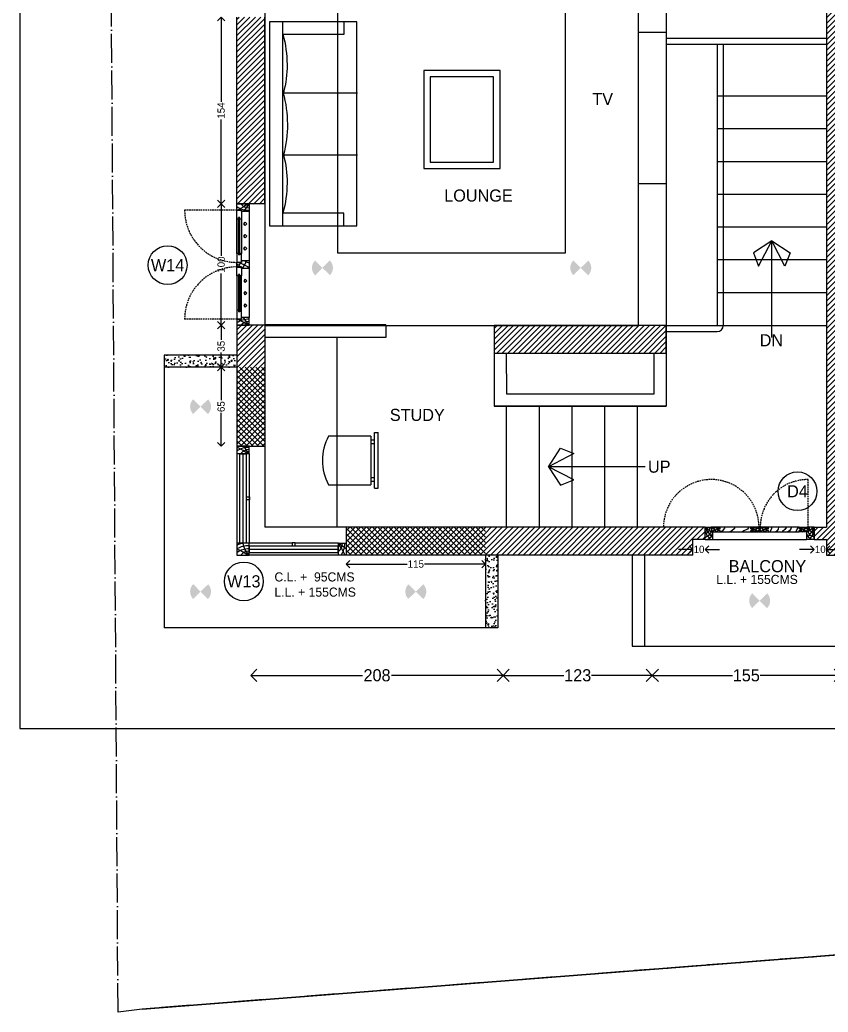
# Model space of a CAD drawing. Header units: metres. Extents: x -16 to 65907, y -5261 to 15511.
# Drawn here: x 17660 to 18327, y 6114 to 6932 of the extents above; entities that cross this region are included whole.
import ezdxf

# ---------------------------------------------------------------- set-up
doc = ezdxf.new("R2010")
doc.units = ezdxf.units.M
doc.header["$PDMODE"] = 67
doc.header["$PDSIZE"] = -5
doc.linetypes.add('ACAD_ISO04W100', pattern=[30, 24, -3, 0, -3])
doc.linetypes.add('DASHED', pattern=[19.05, 12.7, -6.35])
doc.layers.get('0').update_dxf_attribs({"color": 6})
for name, color, linetype in [('BC-BOUNDARY', 3, 'ACAD_ISO04W100'), ('BC-CILL', 23, 'Continuous'), ('BC-DIMENSION', 8, 'Continuous'), ('BC-ELEC_FIT', 10, 'Continuous'), ('BC-FURNITURE', 5, 'Continuous'), ('BC-GREYCOLOR', 8, 'Continuous'), ('BC-HATCH', 8, 'Continuous'), ('BC-JOINERY', 93, 'Continuous'), ('BC-TEXT', 7, 'Continuous'), ('BC-WALLS', 1, 'Continuous'), ('BC-WHITECOLOR', 7, 'Continuous')]:
    doc.layers.add(name, color=color, linetype=linetype)
doc.layers.get('BC-ELEC_FIT').off()
doc.styles.add('BC-1IN10-3', font='FreeSans.ttf', dxfattribs={"height": 6})
doc.styles.add('BC-1IN50-1', font='FreeSans.ttf', dxfattribs={"height": 10})
doc.dimstyles.new('BC-1IN10-3', dxfattribs={"dimtxt": 6, "dimasz": 6, "dimexe": 0.18, "dimexo": 0.0625, "dimgap": 1, "dimtad": 0, "dimtoh": 1, "dimzin": 12, "dimdsep": 46, "dimtxsty": 'BC-1IN10-3', "dimblk": 'OPEN90', "dimcen": 0.09, "dimse1": 1, "dimse2": 1, "dimclrd": 256, "dimclre": 256, "dimclrt": 7, "dimadec": 0, "dimazin": 0, "dimtfac": 1, "dimtdec": 1, "dimtofl": 0, "dimtmove": 1, "dimatfit": 3, "dimldrblk": 'OPEN90', "dimfxl": 1, "dimtolj": 1, "dimtzin": 0, "dimlwd": -3, "dimarcsym": 0})
doc.dimstyles.new('BC-1IN50-1', dxfattribs={"dimtxt": 10, "dimasz": 10, "dimexe": 0.18, "dimexo": 0.0625, "dimgap": 1, "dimtad": 0, "dimdec": 1, "dimzin": 12, "dimdsep": 46, "dimtxsty": 'BC-1IN50-1', "dimblk": 'OPEN90', "dimcen": 0.09, "dimse1": 1, "dimse2": 1, "dimclrd": 8, "dimclre": 256, "dimclrt": 7, "dimadec": 0, "dimazin": 0, "dimtfac": 1, "dimtdec": 0, "dimtofl": 0, "dimtmove": 1, "dimatfit": 3, "dimfxl": 1, "dimtolj": 1, "dimtzin": 0, "dimlwd": -3, "dimarcsym": 0})
pattern_1 = [(50, (-1743.164, 9158.644), (9.1092334, -0.7969543), [0.9525, -10.4775]), (355, (-1743.164, 9158.644), (-1.7621413, 9.552832), [0.762, -8.382]), (100.451, (-1742.405, 9158.578), (7.347125, 8.7558344), [0.8095, -8.9045]), (46.1842, (-1743.164, 9161.184), (13.553952, -2.1021164), [1.42875, -15.71625]), (96.6356, (-1742.035, 9161.009), (11.870212, 12.371278), [1.21425, -13.35675]), (351.184, (-1743.164, 9161.184), (11.87023, 12.371256), [1.143, -12.573]), (21, (-1741.894, 9160.549), (7.580744, -5.113276), [0.9525, -10.4775]), (326, (-1741.894, 9160.549), (3.0901014, 9.2093983), [0.762, -8.382]), (71.4514, (-1741.262, 9160.123), (10.6708245, 4.096143), [0.8095, -8.9045]), (37.5, (-1743.164, 9158.644), (0.15443016, 4.22775194), [0, -8.2804, 0, -8.509, 0, -8.41375]), (7.5, (-1743.164, 9158.644), (3.3409831, 5.0090287), [0, -4.8514, 0, -8.0899, 0, -3.20675]), (327.5, (-1745.996, 9158.644), (6.77952976, -0.2864372), [0, -3.175, 0, -9.906, 0, -13.1445]), (317.5, (-1747.266, 9158.644), (7.406459, 1.2713246), [0, -4.1275, 0, -6.5786, 0, -9.3345])]

# ---------------------------------------------------------------- blocks, each defined once
blk = doc.blocks.new('A$C3F5645BB')
at = {"layer": 'BC-FURNITURE'}
for p, q in [((0, 35), (0, 0)), ((45, 35), (0, 35)), ((42, 32), (3, 32)), ((3, 32), (3, 3)), ((42, 3), (42, 32)), ((45, 0), (45, 35)), ((0, 0), (45, 0)), ((3, 3), (42, 3))]:
    blk.add_line(p, q, dxfattribs=at)
blk = doc.blocks.new('A$C6D444076')
at = {"layer": 'BC-FURNITURE'}
for p, q in [((0.19, 0.38), (0.19, 72.43)), ((0.19, 72.43), (168.31, 72.43)), ((168.31, 72.43), (168.31, 0.38)), ((168.12, 61.38), (0, 61.38)), ((10.67, 11.17), (10.67, 61.38)), ((58.71, 61), (58.71, 0)), ((109.79, 61), (109.79, 0)), ((157.83, 11.17), (157.83, 61.38)), ((0.24, 11.17), (10.67, 11.17)), ((168.27, 11.17), (157.83, 11.17)), ((168.31, 0.38), (0.19, 0.38))]:
    blk.add_line(p, q, dxfattribs=at)
for centre, radius, start, end in [((36.19, 156.59), 98.57, 255, 269.54528), ((36.1, 145.39), 87.37, 269.54528, 285), ((85.12, 159.64), 101.9, 255, 269.75261), ((85.1, 153.17), 95.43, 269.75261, 285), ((132.41, 145.39), 87.37, 255, 270.45472), ((132.32, 156.59), 98.57, 270.45472, 285)]:
    blk.add_arc(centre, radius, start, end, dxfattribs=at)
blk = doc.blocks.new('chair- 1')
at = {"layer": 'BC-FURNITURE'}
for p, q in [((119.5, -460.5), (73.5, -460.5)), ((73.5, -463.5), (73.5, -460.5)), ((119.5, -463.5), (73.5, -463.5)), ((79.5, -466.5), (79.5, -463.5)), ((82.5, -466.5), (82.5, -463.5)), ((110.5, -466.5), (110.5, -463.5)), ((113.5, -466.5), (113.5, -463.5)), ((119.5, -463.5), (119.5, -460.5)), ((76.5, -466.5), (76.5, -501.5)), ((76.5, -466.5), (116.5, -466.5)), ((116.5, -501.5), (116.5, -466.5))]:
    blk.add_line(p, q, dxfattribs=at)
blk.add_arc((96.5, -464), 42.5, 241.92751, 298.07249, dxfattribs=at)
blk = doc.blocks.new('_OPEN90')
at = {"color": 0, "linetype": 'ByBlock'}
for p, q in [((0, 0), (-1, 0)), ((-0.5, 0.5), (0, 0)), ((0, 0), (-0.5, -0.5))]:
    blk.add_line(p, q, dxfattribs=at)
blk = doc.blocks.new('*D2206')
at = {"layer": 'BC-DIMENSION', "color": 8, "linetype": 'Continuous', "lineweight": -3}
for p, q in [((17860.71, 6391.55), (17942.8, 6391.55)), ((18048.71, 6391.55), (17966.63, 6391.55))]:
    blk.add_line(p, q, dxfattribs=at)
at = {"layer": 'Defpoints', "color": 0}
for p in [(18058.71, 6391.55), (17850.71, 6369.85), (18058.71, 6369.85)]:
    blk.add_point(p, dxfattribs=at)
at = {"layer": 'BC-DIMENSION', "color": 8, "lineweight": -3, "xscale": 10, "yscale": 10, "zscale": 10, "rotation": 180}
blk.add_blockref('_OPEN90', (17850.71, 6391.55), dxfattribs=at)
at = {"layer": 'BC-DIMENSION', "color": 8, "lineweight": -3, "xscale": 10, "yscale": 10, "zscale": 10}
blk.add_blockref('_OPEN90', (18058.71, 6391.55), dxfattribs=at)
at = {"layer": 'BC-DIMENSION', "color": 7, "insert": (17954.71, 6391.55), "char_height": 10, "attachment_point": 5, "style": 'BC-1IN50-1'}
blk.add_mtext('\\A1;208', dxfattribs=at)
blk = doc.blocks.new('*D2207')
at = {"layer": 'BC-DIMENSION', "color": 8, "linetype": 'Continuous', "lineweight": -3}
for p, q in [((18068.71, 6391.55), (18108.82, 6391.55)), ((18171.71, 6391.55), (18131.61, 6391.55))]:
    blk.add_line(p, q, dxfattribs=at)
at = {"layer": 'Defpoints', "color": 0}
for p in [(18181.71, 6391.55), (18058.71, 6369.85), (18181.71, 6369.85)]:
    blk.add_point(p, dxfattribs=at)
at = {"layer": 'BC-DIMENSION', "color": 8, "lineweight": -3, "xscale": 10, "yscale": 10, "zscale": 10, "rotation": 180}
blk.add_blockref('_OPEN90', (18058.71, 6391.55), dxfattribs=at)
at = {"layer": 'BC-DIMENSION', "color": 8, "lineweight": -3, "xscale": 10, "yscale": 10, "zscale": 10}
blk.add_blockref('_OPEN90', (18181.71, 6391.55), dxfattribs=at)
at = {"layer": 'BC-DIMENSION', "color": 7, "insert": (18120.21, 6391.55), "char_height": 10, "attachment_point": 5, "style": 'BC-1IN50-1'}
blk.add_mtext('\\A1;123', dxfattribs=at)
blk = doc.blocks.new('*D2208')
at = {"layer": 'BC-DIMENSION', "color": 8, "linetype": 'Continuous', "lineweight": -3}
for p, q in [((18191.71, 6391.55), (18247.77, 6391.55)), ((18326.71, 6391.55), (18270.66, 6391.55))]:
    blk.add_line(p, q, dxfattribs=at)
at = {"layer": 'Defpoints', "color": 0}
for p in [(18336.71, 6391.55), (18181.71, 6369.85), (18336.71, 6369.85)]:
    blk.add_point(p, dxfattribs=at)
at = {"layer": 'BC-DIMENSION', "color": 8, "lineweight": -3, "xscale": 10, "yscale": 10, "zscale": 10, "rotation": 180}
blk.add_blockref('_OPEN90', (18181.71, 6391.55), dxfattribs=at)
at = {"layer": 'BC-DIMENSION', "color": 8, "lineweight": -3, "xscale": 10, "yscale": 10, "zscale": 10}
blk.add_blockref('_OPEN90', (18336.71, 6391.55), dxfattribs=at)
at = {"layer": 'BC-DIMENSION', "color": 7, "insert": (18259.21, 6391.55), "char_height": 10, "attachment_point": 5, "style": 'BC-1IN50-1'}
blk.add_mtext('\\A1;155', dxfattribs=at)
blk = doc.blocks.new('BC-JN-FRAME-SIDE')
at = {"layer": 'BC-HATCH'}
for points in [[(0, -3.87), (-1.06, -2.29), (-2.66, -0.06), (-4.24, 2.97), (-5, 4.54)], [(-0.01, -5), (-1.62, -3.74), (-4.39, -1.84), (-5.78, -0.75), (-6.25, -0.66)]]:
    blk.add_lwpolyline(points, dxfattribs=at)
for centre, radius, start, end in [((10.75, -4.4), 15.93, 143.84471, 182.16368), ((5.98, -5.2), 9.31, 129.91119, 178.74686), ((2.65, -5.73), 4.3, 128.02701, 170.18517)]:
    blk.add_arc(centre, radius, start, end, dxfattribs=at)
at = {"layer": 'BC-JOINERY'}
for p, q in [((-6.25, -5), (-6.25, 1.25)), ((-6.25, 1.25), (-5, 1.25)), ((-5, 1.25), (-5, 5)), ((-5, 5), (0, 5)), ((0, 5), (0, -5)), ((0, -5), (-6.25, -5))]:
    blk.add_line(p, q, dxfattribs=at)
blk = doc.blocks.new('BC-JN-FRAME-CENTER')
at = {"layer": 'BC-GREYCOLOR'}
for points, knots in [([(-1.88, 8.78), (-1.38, 7.46), (-0.18, 4.45), (1.37, 1.6), (2.28, 0)], [2.093684, 2.093684, 2.093684, 2.093684, 6.327699, 11.827223, 11.827223, 11.827223, 11.827223]), ([(0.58, 10), (0.43, 9.17), (-0.01, 7.68), (-1.2, 6.81), (-1.88, 6.48)], [1.300718, 1.300718, 1.300718, 1.300718, 3.723135, 5.971251, 5.971251, 5.971251, 5.971251]), ([(-0.79, 10), (-0.2, 9.31), (0.68, 8.3), (1.59, 7.33), (1.87, 7.03)], [1.597578, 1.597578, 1.597578, 1.597578, 4.333948, 5.589722, 5.589722, 5.589722, 5.589722]), ([(2.81, 6.25), (2.57, 5.76), (1.32, 3.73), (-1.1, 2.85), (-3.13, 2.31)], [3.454414, 3.454414, 3.454414, 3.454414, 5.128883, 10.935535, 10.935535, 10.935535, 10.935535]), ([(-3.13, 3.89), (-2.83, 3.16), (-2.19, 1.87), (-1.62, 0.57), (-1.38, 0)], [6.415351, 6.415351, 6.415351, 6.415351, 8.781453, 10.647667, 10.647667, 10.647667, 10.647667])]:
    blk.add_open_spline(points, degree=3, knots=knots, dxfattribs=at)
for points in [[(-2.39, 6.25), (-2.63, 6.15), (-2.87, 6.06), (-3.13, 5.97)], [(1.93, 0), (2.37, 0.39), (2.77, 0.84), (3.12, 1.32)], [(2.63, 6.25), (2.79, 6.08), (2.96, 5.92), (3.12, 5.75)]]:
    blk.add_open_spline(points, degree=3, dxfattribs=at)
at = {"layer": 'BC-JOINERY'}
for p, q in [((-1.88, 6.25), (-1.88, 10)), ((1.87, 10), (-1.88, 10)), ((1.87, 6.25), (1.87, 10)), ((-3.13, 0), (-3.13, 6.25)), ((-3.13, 6.25), (-1.88, 6.25)), ((-3.13, 0), (3.12, 0)), ((3.12, 6.25), (1.87, 6.25)), ((3.12, 0), (3.12, 6.25)), ((3.12, 6.25), (3.12, 6.25)), ((3.12, 6.25), (3.12, 6.25))]:
    blk.add_line(p, q, dxfattribs=at)
blk = doc.blocks.new('*D2212')
at = {"layer": 'BC-DIMENSION', "linetype": 'Continuous', "lineweight": -3}
for p, q in [((17826.15, 6639.59), (17826.15, 6618.31)), ((17826.15, 6586.59), (17826.15, 6607.86))]:
    blk.add_line(p, q, dxfattribs=at)
at = {"layer": 'Defpoints', "color": 0}
for p in [(17826.15, 6645.59), (17839.21, 6645.59), (17839.21, 6580.59)]:
    blk.add_point(p, dxfattribs=at)
at = {"layer": 'BC-DIMENSION', "lineweight": -3, "xscale": 6, "yscale": 6, "zscale": 6}
for p, rotation in [((17826.15, 6645.59), 90), ((17826.15, 6580.59), 270)]:
    blk.add_blockref('_OPEN90', p, dxfattribs=dict(at, rotation=rotation))
at = {"layer": 'BC-DIMENSION', "color": 7, "insert": (17826.15, 6613.09), "char_height": 6, "attachment_point": 5, "rotation": 90, "style": 'BC-1IN10-3'}
blk.add_mtext('\\A1;65', dxfattribs=at)
blk = doc.blocks.new('*D2213')
at = {"layer": 'BC-DIMENSION', "linetype": 'Continuous', "lineweight": -3}
for p, q in [((17826.15, 6674.22), (17826.15, 6668.17)), ((17826.15, 6651.59), (17826.15, 6657.63))]:
    blk.add_line(p, q, dxfattribs=at)
at = {"layer": 'Defpoints', "color": 0}
for p in [(17826.15, 6680.22), (17839.21, 6680.22), (17839.21, 6645.59)]:
    blk.add_point(p, dxfattribs=at)
at = {"layer": 'BC-DIMENSION', "lineweight": -3, "xscale": 6, "yscale": 6, "zscale": 6}
for p, rotation in [((17826.15, 6680.22), 90), ((17826.15, 6645.59), 270)]:
    blk.add_blockref('_OPEN90', p, dxfattribs=dict(at, rotation=rotation))
at = {"layer": 'BC-DIMENSION', "color": 7, "insert": (17826.15, 6662.9), "char_height": 6, "attachment_point": 5, "rotation": 90, "style": 'BC-1IN10-3'}
blk.add_mtext('\\A1;{35}', dxfattribs=at)
blk = doc.blocks.new('*D2214')
at = {"layer": 'BC-DIMENSION', "linetype": 'Continuous', "lineweight": -3}
for p, q in [((17826.15, 6928.22), (17826.15, 6864.51)), ((17826.15, 6786.22), (17826.15, 6849.92))]:
    blk.add_line(p, q, dxfattribs=at)
at = {"layer": 'Defpoints', "color": 0}
for p in [(17826.15, 6934.22), (17839.21, 6934.22), (17839.21, 6780.22)]:
    blk.add_point(p, dxfattribs=at)
at = {"layer": 'BC-DIMENSION', "lineweight": -3, "xscale": 6, "yscale": 6, "zscale": 6}
for p, rotation in [((17826.15, 6934.22), 90), ((17826.15, 6780.22), 270)]:
    blk.add_blockref('_OPEN90', p, dxfattribs=dict(at, rotation=rotation))
at = {"layer": 'BC-DIMENSION', "color": 7, "insert": (17826.15, 6857.22), "char_height": 6, "attachment_point": 5, "rotation": 90, "style": 'BC-1IN10-3'}
blk.add_mtext('\\A1;154', dxfattribs=at)
blk = doc.blocks.new('*D2215')
at = {"layer": 'BC-DIMENSION', "linetype": 'Continuous', "lineweight": -3}
for p, q in [((17826.15, 6774.22), (17826.15, 6737.46)), ((17826.15, 6686.22), (17826.15, 6722.97))]:
    blk.add_line(p, q, dxfattribs=at)
at = {"layer": 'Defpoints', "color": 0}
for p in [(17826.15, 6780.22), (17839.21, 6780.22), (17839.21, 6680.22)]:
    blk.add_point(p, dxfattribs=at)
at = {"layer": 'BC-DIMENSION', "lineweight": -3, "xscale": 6, "yscale": 6, "zscale": 6}
for p, rotation in [((17826.15, 6780.22), 90), ((17826.15, 6680.22), 270)]:
    blk.add_blockref('_OPEN90', p, dxfattribs=dict(at, rotation=rotation))
at = {"layer": 'BC-DIMENSION', "color": 7, "insert": (17826.15, 6730.22), "char_height": 6, "attachment_point": 5, "rotation": 90, "style": 'BC-1IN10-3'}
blk.add_mtext('\\A1;100', dxfattribs=at)
blk = doc.blocks.new('*D2225')
at = {"layer": 'BC-DIMENSION', "linetype": 'Continuous', "lineweight": -3}
for p, q in [((18309.21, 6495.39), (18303.21, 6495.39)), ((18331.21, 6495.39), (18337.21, 6495.39))]:
    blk.add_line(p, q, dxfattribs=at)
at = {"layer": 'Defpoints', "color": 0}
for p in [(18315.21, 6503.59), (18325.21, 6503.59), (18315.21, 6495.39)]:
    blk.add_point(p, dxfattribs=at)
at = {"layer": 'BC-DIMENSION', "lineweight": -3, "xscale": 6, "yscale": 6, "zscale": 6}
blk.add_blockref('_OPEN90', (18315.21, 6495.39), dxfattribs=at)
at = {"layer": 'BC-DIMENSION', "lineweight": -3, "xscale": 6, "yscale": 6, "zscale": 6, "rotation": 180}
blk.add_blockref('_OPEN90', (18325.21, 6495.39), dxfattribs=at)
at = {"layer": 'BC-DIMENSION', "color": 7, "insert": (18320.21, 6495.39), "char_height": 6, "attachment_point": 5, "style": 'BC-1IN10-3'}
blk.add_mtext('\\A1;10', dxfattribs=at)
blk = doc.blocks.new('*D2226')
at = {"layer": 'BC-DIMENSION', "linetype": 'Continuous', "lineweight": -3}
for p, q in [((18209.21, 6495.39), (18203.21, 6495.39)), ((18231.21, 6495.39), (18237.21, 6495.39))]:
    blk.add_line(p, q, dxfattribs=at)
at = {"layer": 'Defpoints', "color": 0}
for p in [(18215.21, 6503.59), (18225.21, 6503.59), (18215.21, 6495.39)]:
    blk.add_point(p, dxfattribs=at)
at = {"layer": 'BC-DIMENSION', "lineweight": -3, "xscale": 6, "yscale": 6, "zscale": 6}
blk.add_blockref('_OPEN90', (18215.21, 6495.39), dxfattribs=at)
at = {"layer": 'BC-DIMENSION', "lineweight": -3, "xscale": 6, "yscale": 6, "zscale": 6, "rotation": 180}
blk.add_blockref('_OPEN90', (18225.21, 6495.39), dxfattribs=at)
at = {"layer": 'BC-DIMENSION', "color": 7, "insert": (18220.21, 6495.39), "char_height": 6, "attachment_point": 5, "style": 'BC-1IN10-3'}
blk.add_mtext('\\A1;10', dxfattribs=at)
blk = doc.blocks.new('*D2227')
at = {"layer": 'BC-DIMENSION', "linetype": 'Continuous', "lineweight": -3}
for p, q in [((17935.21, 6483.3), (17979.45, 6483.3)), ((18038.21, 6483.3), (17993.98, 6483.3))]:
    blk.add_line(p, q, dxfattribs=at)
at = {"layer": 'Defpoints', "color": 0}
for p in [(17929.21, 6502.51), (18044.21, 6502.51), (18044.21, 6483.3)]:
    blk.add_point(p, dxfattribs=at)
at = {"layer": 'BC-DIMENSION', "lineweight": -3, "xscale": 6, "yscale": 6, "zscale": 6, "rotation": 180}
blk.add_blockref('_OPEN90', (17929.21, 6483.3), dxfattribs=at)
at = {"layer": 'BC-DIMENSION', "lineweight": -3, "xscale": 6, "yscale": 6, "zscale": 6}
blk.add_blockref('_OPEN90', (18044.21, 6483.3), dxfattribs=at)
at = {"layer": 'BC-DIMENSION', "color": 7, "insert": (17986.71, 6483.3), "char_height": 6, "attachment_point": 5, "style": 'BC-1IN10-3'}
blk.add_mtext('\\A1;115', dxfattribs=at)
blk = doc.blocks.new('ele_ceiling_box')
at = {"layer": 'BC-WALLS'}
h = blk.add_hatch(color=256, dxfattribs=at)
edge = h.paths.add_edge_path()
edge.add_ellipse((0, 0), major_axis=(-6.11, 6.11), ratio=1, start_angle=179.75371, end_angle=269.22334)
edge.add_line((6.19, 6.03), (0, 0))
edge.add_line((0, 0), (6.08, -6.13))
edge = h.paths.add_edge_path()
edge.add_line((0, 0), (-6.08, 6.13))
edge.add_ellipse((0, 0), major_axis=(-6.11, 6.11), ratio=1, start_angle=359.75371, end_angle=449.22334)
edge.add_line((-6.19, -6.03), (0, 0))

msp = doc.modelspace()

# ---------------------------------------------------------------- hatches: boundary and pattern name
at = {"layer": 'BC-DIMENSION', "linetype": 'Continuous'}
h = msp.add_hatch(dxfattribs=at)
h.set_pattern_fill('ANSI31', color=256, style=0)
h.set_pattern_definition([(45, (-1743.164, 9158.644), (-2.24506403, 2.24506403), [])])
h.paths.add_polyline_path([(18701.213, 6617.597), (18701.213, 6932.716), (18688.213, 6932.716), (18685.153, 6932.716), (18680.866, 6932.716), (18679.344, 6932.716), (18678.213, 6932.716), (18678.213, 6617.597)])
h.paths.add_polyline_path([(18574.213, 6490.587), (18574.213, 6513.587), (18348.213, 6513.587), (18348.213, 6944.216), (18325.213, 6944.216), (18325.213, 6680.016), (18325.213, 6513.587), (18315.213, 6513.587), (18315.213, 6503.587), (18325.213, 6503.587), (18325.213, 6490.587)])
h.paths.add_polyline_path([(18225.213, 6503.587), (18225.213, 6513.587), (18044.213, 6513.587), (18044.213, 6490.587), (18215.213, 6490.587), (18215.213, 6503.587)])
h.paths.add_polyline_path([(18193.213, 6657.016), (18193.213, 6680.016), (18051.312, 6680.016), (18051.326, 6657.016)])
h.paths.add_polyline_path([(17862.213, 6780.016), (17862.213, 6934.216), (17849.213, 6934.216), (17846.153, 6934.216), (17841.866, 6934.216), (17840.344, 6934.216), (17839.213, 6934.216), (17839.213, 6780.016), (17842.274, 6780.016), (17846.561, 6780.016), (17848.083, 6780.016), (17849.213, 6780.016)])
h.paths.add_polyline_path([(17862.213, 6645.587), (17862.213, 6680.016), (17839.213, 6680.016), (17839.213, 6645.587)])
h = msp.add_hatch(dxfattribs=at)
h.set_pattern_fill('AR-CONC', color=256, scale=0.05, style=0)
h.set_pattern_definition(pattern_1)
h.paths.add_polyline_path([(17839.213, 6645.587), (17839.213, 6655.587), (17779.213, 6655.587), (17779.213, 6645.587)])
h = msp.add_hatch(dxfattribs=at)
h.set_pattern_fill('ANSI37', color=256, style=0)
h.set_pattern_definition([(45, (-1743.164, 9158.644), (-2.24506403, 2.24506403), []), (135, (-1743.164, 9158.644), (-2.24506403, -2.24506403), [])])
h.paths.add_polyline_path([(17839.213, 6645.587), (17839.213, 6580.587), (17862.213, 6580.587), (17862.213, 6645.587)])
h.paths.add_polyline_path([(18044.213, 6490.587), (18044.213, 6513.592), (17929.213, 6513.592), (17929.213, 6490.587)])
h = msp.add_hatch(dxfattribs=at)
h.set_pattern_fill('AR-CONC', color=256, scale=0.05, style=0)
h.set_pattern_definition(pattern_1)
h.paths.add_polyline_path([(18054.213, 6430.587), (18054.213, 6490.587), (18044.213, 6490.587), (18044.213, 6430.587)])

# ---------------------------------------------------------------- linework, layer by layer
for p, q in [((18280.213, 6749.716), (18265.061, 6739.843)), ((18269.347, 6728.773), (18280.213, 6749.716)), ((18280.213, 6669.985), (18280.213, 6749.716)), ((18280.213, 6749.716), (18295.365, 6739.843)), ((18291.08, 6728.773), (18280.213, 6749.716)), ((18265.061, 6739.843), (18269.347, 6728.773)), ((18295.365, 6739.843), (18291.08, 6728.773)), ((18096.07, 6563.587), (18105.942, 6578.739)), ((18105.942, 6578.739), (18117.013, 6574.454)), ((18117.013, 6574.454), (18096.07, 6563.587)), ((18175.8, 6563.587), (18096.07, 6563.587)), ((18096.07, 6563.587), (18105.942, 6548.435)), ((18117.013, 6552.72), (18096.07, 6563.587)), ((18105.942, 6548.435), (18117.013, 6552.72)), ((18799.854, 6197.36), (17761.024, 6116.421)), ((17761.024, 6116.421), (18799.854, 6197.36))]:
    msp.add_line(p, q)
at = {"layer": 'BC-BOUNDARY'}
for p, q in [((17741.189, 6113.857), (17733.462, 7279.347)), ((18821.255, 6199.027), (17761.024, 6116.421)), ((17761.024, 6116.421), (17741.189, 6113.857))]:
    msp.add_line(p, q, dxfattribs=at)
at = {"layer": 'BC-CILL', "linetype": 'Continuous'}
for p, q in [((17862.213, 6780.216), (17862.213, 6680.216)), ((17862.213, 6580.587), (17862.213, 6513.592)), ((17929.213, 6513.592), (17862.213, 6513.592))]:
    msp.add_line(p, q, dxfattribs=at)
at = {"layer": 'BC-FURNITURE'}
for p, q in [((17961.846, 6680.611), (17862.213, 6680.586)), ((17961.846, 6680.611), (17961.848, 6670.041)), ((17961.848, 6670.041), (17862.216, 6670.016)), ((17921.681, 6670.031), (17921.693, 6513.592))]:
    msp.add_line(p, q, dxfattribs=at)
at = {"layer": 'BC-GREYCOLOR', "linetype": 'DASHED', "ltscale": 0.1}
for p, q in [((17839.213, 6775.216), (17796.038, 6775.216)), ((17839.213, 6685.116), (17796.038, 6685.116)), ((18310.113, 6513.587), (18310.113, 6552.987))]:
    msp.add_line(p, q, dxfattribs=at)
for centre, radius, start, end in [((17839.213, 6775.216), 43.175, 180, 270), ((17839.213, 6685.116), 43.175, 90, 180), ((18230.313, 6513.587), 39.4, 0, 180), ((18310.113, 6513.587), 39.4, 90, 180)]:
    msp.add_arc(centre, radius, start, end, dxfattribs=at)
at = {"layer": 'BC-HATCH'}
msp.add_line((18231.463, 6503.587), (18308.963, 6503.587), dxfattribs=at)
for points in [[(17862.213, 7034.216), (17862.213, 6680.016), (18170.213, 6680.016), (18170.213, 7034.216)], [(17922.213, 6974.216), (17922.213, 6740.016), (18110.213, 6740.016), (18110.213, 6974.216)]]:
    msp.add_lwpolyline(points, close=True, dxfattribs=at)
for points in [[(17848.083, 6574.337), (17846.503, 6575.396), (17844.276, 6577), (17841.248, 6578.574), (17839.676, 6579.337)], [(17849.213, 6574.347), (17847.958, 6575.961), (17846.058, 6578.722), (17844.959, 6580.118), (17844.874, 6580.587)], [(18227.052, 6513.587), (18227.127, 6512.984), (18226.768, 6511.658), (18226.381, 6510.415), (18225.213, 6509.837)], [(18225.213, 6508.271), (18225.829, 6508.453), (18227.531, 6509.693), (18228.9, 6511.081), (18229.061, 6513.067), (18229.213, 6513.587)], [(18225.213, 6512.659), (18225.939, 6511.879), (18228.011, 6509.033), (18230.305, 6506.381), (18231.463, 6505.657)], [(18225.496, 6513.587), (18226.243, 6513.012), (18228.315, 6511.658), (18230.213, 6509.787), (18231.463, 6509.535)], [(18236.304, 6513.587), (18235.652, 6513.31), (18233.276, 6512.914), (18230.998, 6512.659), (18230.313, 6512.339)], [(18232.023, 6509.837), (18231.536, 6510.339), (18230.772, 6511.655), (18230.313, 6513.069)], [(18237.415, 6513.587), (18236.43, 6512.971), (18234.45, 6511.825), (18232.158, 6510.75), (18231.318, 6509.837)], [(18235.197, 6509.837), (18233.969, 6510.368), (18232.851, 6511.98), (18232.299, 6512.9), (18232.115, 6513.587)], [(18236.363, 6511.458), (18236.062, 6511.613), (18234.86, 6513.112), (18234.694, 6513.587)], [(18236.6, 6513.587), (18236.954, 6512.829), (18237.578, 6512.337)], [(18237.613, 6512.795), (18237.127, 6512.337)], [(18241.44, 6513.587), (18241.185, 6512.923), (18239.415, 6510.549), (18238.458, 6509.837)], [(18249.89, 6513.587), (18249.43, 6512.491), (18247.229, 6510.678), (18245.546, 6509.837)], [(18261.281, 6513.587), (18260.223, 6512.103), (18257.201, 6510.592), (18256.006, 6509.837)], [(18262.913, 6512.795), (18263.399, 6512.337)], [(18263.926, 6513.587), (18263.573, 6512.829), (18262.949, 6512.337)], [(18263.112, 6513.587), (18264.096, 6512.971), (18266.077, 6511.825), (18268.368, 6510.75), (18269.208, 6509.837)], [(18264.163, 6511.458), (18264.464, 6511.613), (18265.666, 6513.112), (18265.832, 6513.587)], [(18264.223, 6513.587), (18264.874, 6513.31), (18267.251, 6512.914), (18269.528, 6512.659), (18270.578, 6512.168)], [(18265.329, 6509.837), (18266.558, 6510.368), (18267.675, 6511.98), (18268.227, 6512.9), (18268.411, 6513.587)], [(18268.503, 6509.837), (18268.991, 6510.339), (18269.755, 6511.655), (18270.381, 6513.587)], [(18276.204, 6513.587), (18275.552, 6513.31), (18273.176, 6512.914), (18270.898, 6512.659), (18270.713, 6512.573)], [(18277.315, 6513.587), (18276.33, 6512.971), (18274.35, 6511.825), (18272.058, 6510.75), (18271.218, 6509.837)], [(18275.097, 6509.837), (18273.869, 6510.368), (18272.751, 6511.98), (18272.199, 6512.9), (18272.015, 6513.587)], [(18276.263, 6511.458), (18275.962, 6511.613), (18274.76, 6513.112), (18274.594, 6513.587)], [(18276.5, 6513.587), (18276.854, 6512.829), (18277.478, 6512.337)], [(18277.513, 6512.795), (18277.027, 6512.337)], [(18280.062, 6513.587), (18279.943, 6512.279), (18278.976, 6510.345), (18278.556, 6509.837)], [(18285.662, 6513.587), (18285.404, 6512.141), (18284.52, 6510.511), (18283.55, 6509.837)], [(18292.248, 6513.587), (18291.078, 6511.801), (18288.963, 6510.16), (18288.768, 6510.057)], [(18296.547, 6513.587), (18296.304, 6512.837), (18294.966, 6510.592), (18293.534, 6509.837)], [(18301.308, 6513.587), (18301.156, 6512.237), (18300.143, 6509.837)], [(18302.813, 6512.795), (18303.299, 6512.337)], [(18303.826, 6513.587), (18303.473, 6512.829), (18302.849, 6512.337)], [(18303.012, 6513.587), (18303.996, 6512.971), (18305.977, 6511.825), (18308.268, 6510.75), (18309.108, 6509.837)], [(18304.063, 6511.458), (18304.364, 6511.613), (18305.566, 6513.112), (18305.732, 6513.587)], [(18304.123, 6513.587), (18304.774, 6513.31), (18307.151, 6512.914), (18309.428, 6512.659), (18310.113, 6512.339)], [(18305.229, 6509.837), (18306.458, 6510.368), (18307.575, 6511.98), (18308.127, 6512.9), (18308.311, 6513.587)], [(18308.403, 6509.837), (18308.891, 6510.339), (18309.655, 6511.655), (18310.113, 6513.069)], [(18314.93, 6513.587), (18314.183, 6513.012), (18312.111, 6511.658), (18310.213, 6509.787), (18308.963, 6509.535)], [(18315.213, 6512.659), (18314.487, 6511.879), (18312.415, 6509.033), (18310.122, 6506.381), (18308.963, 6505.657)], [(18315.213, 6508.271), (18314.598, 6508.453), (18312.895, 6509.693), (18311.526, 6511.081), (18311.365, 6513.067), (18311.214, 6513.587)], [(18313.375, 6513.587), (18313.299, 6512.984), (18313.658, 6511.658), (18314.045, 6510.415), (18315.213, 6509.837)], [(18225.213, 6510.657), (18225.691, 6510), (18226.796, 6506.933), (18228.094, 6505.414), (18228.868, 6504.253), (18229.113, 6503.587)], [(18225.213, 6505.309), (18226.713, 6506.187), (18228.426, 6506.933), (18229.642, 6508.647), (18230.213, 6509.787)], [(18227.004, 6503.587), (18227.404, 6503.839), (18229.946, 6505.331), (18230.415, 6506.685), (18231.134, 6507.786), (18231.463, 6508.639)], [(18236.363, 6511.646), (18235.398, 6510.792), (18234.795, 6509.837)], [(18237.613, 6510.816), (18237.085, 6511.087)], [(18262.913, 6510.816), (18263.441, 6511.087)], [(18264.163, 6511.646), (18265.129, 6510.792), (18265.731, 6509.837)], [(18271.923, 6509.837), (18271.436, 6510.339), (18270.672, 6511.655), (18270.526, 6512.103)], [(18276.263, 6511.646), (18275.298, 6510.792), (18274.695, 6509.837)], [(18277.513, 6510.816), (18276.985, 6511.087)], [(18302.813, 6510.816), (18303.341, 6511.087)], [(18304.063, 6511.646), (18305.029, 6510.792), (18305.631, 6509.837)], [(18313.423, 6503.587), (18313.023, 6503.839), (18310.481, 6505.331), (18310.011, 6506.685), (18309.292, 6507.786), (18308.963, 6508.639)], [(18315.213, 6505.309), (18313.714, 6506.187), (18312.001, 6506.933), (18310.785, 6508.647), (18310.213, 6509.787)], [(18315.213, 6510.657), (18314.736, 6510), (18313.631, 6506.933), (18312.332, 6505.414), (18311.559, 6504.253), (18311.313, 6503.587)], [(17849.213, 6490.587), (17847.958, 6492.201), (17846.058, 6494.962), (17844.959, 6497.815), (17844.19, 6500.587)], [(17922.963, 6499.456), (17924.023, 6497.877), (17925.626, 6495.65), (17927.2, 6492.621), (17927.963, 6491.05)], [(17922.973, 6500.587), (17924.587, 6499.332), (17927.348, 6497.431), (17928.744, 6496.333), (17929.213, 6496.247)], [(17848.083, 6490.577), (17846.503, 6491.637), (17844.276, 6493.24), (17841.248, 6494.814), (17839.213, 6495.587)]]:
    msp.add_lwpolyline(points, dxfattribs=at)
for centre, radius, start, end in [((17848.612, 6563.588), 15.93, 87.836324, 126.155288), ((17849.417, 6568.362), 9.313, 91.253136, 140.088808), ((17849.946, 6571.69), 4.298, 99.814833, 141.97299), ((17848.612, 6479.828), 21.086, 100.107125, 116.469889), ((17848.612, 6479.828), 21.086, 100.107125, 116.469889), ((17848.612, 6479.828), 18.508, 88.137787, 120.517828), ((17916.988, 6500.791), 9.313, 309.911192, 358.746864), ((17920.316, 6501.32), 4.298, 308.02701, 350.185167), ((17912.214, 6499.986), 15.93, 323.844712, 2.163676), ((17848.612, 6479.828), 15.93, 87.836324, 126.155288), ((17849.417, 6484.602), 9.313, 91.253136, 140.088808), ((17849.946, 6487.93), 4.298, 99.814833, 141.97299), ((17849.946, 6487.93), 4.298, 99.814833, 141.97299)]:
    msp.add_arc(centre, radius, start, end, dxfattribs=at)
at = {"layer": 'BC-JOINERY'}
for p, q in [((17841.713, 6768.966), (17840.463, 6768.966)), ((17840.463, 6767.716), (17840.463, 6768.966)), ((17841.713, 6767.716), (17841.713, 6768.966)), ((17840.463, 6739.441), (17840.463, 6738.191)), ((17841.713, 6738.191), (17840.463, 6738.191)), ((17841.713, 6739.441), (17841.713, 6738.191)), ((17841.713, 6722.141), (17840.463, 6722.141)), ((17840.463, 6720.891), (17840.463, 6722.141)), ((17841.713, 6720.891), (17841.713, 6722.141)), ((17840.463, 6692.616), (17840.463, 6691.366)), ((17841.713, 6692.616), (17841.713, 6691.366)), ((17840.463, 6691.616), (17841.713, 6691.616)), ((17841.713, 6691.366), (17840.463, 6691.366)), ((17841.713, 6691.366), (17840.463, 6691.366)), ((17849.213, 6580.587), (17839.213, 6580.587)), ((17839.213, 6580.587), (17839.213, 6574.337)), ((17849.213, 6574.337), (17849.213, 6580.587)), ((17839.213, 6574.337), (17849.213, 6574.337)), ((18225.213, 6503.587), (18225.213, 6513.587)), ((18225.213, 6513.587), (18230.213, 6513.587)), ((18230.213, 6513.587), (18230.213, 6509.787)), ((18302.813, 6513.587), (18237.613, 6513.587)), ((18262.913, 6512.337), (18262.913, 6513.587)), ((18262.913, 6513.587), (18270.713, 6513.587)), ((18277.513, 6513.587), (18270.713, 6513.587)), ((18270.713, 6513.587), (18270.713, 6512.337)), ((18277.513, 6512.337), (18277.513, 6513.587)), ((18315.213, 6513.587), (18310.213, 6513.587)), ((18310.213, 6513.587), (18310.213, 6509.787)), ((18315.213, 6503.587), (18315.213, 6513.587)), ((18230.213, 6509.787), (18231.463, 6509.787)), ((18231.463, 6509.787), (18231.463, 6503.587)), ((18237.613, 6512.337), (18236.363, 6512.337)), ((18236.363, 6511.087), (18236.363, 6512.337)), ((18237.613, 6511.087), (18236.363, 6511.087)), ((18237.613, 6509.837), (18302.813, 6509.837)), ((18262.913, 6512.337), (18264.163, 6512.337)), ((18262.913, 6511.087), (18264.163, 6511.087)), ((18262.913, 6509.837), (18262.913, 6511.087)), ((18270.213, 6509.837), (18262.913, 6509.837)), ((18264.163, 6511.087), (18264.163, 6512.337)), ((18270.713, 6512.337), (18269.713, 6511.087)), ((18269.713, 6511.087), (18269.713, 6509.837)), ((18270.213, 6509.837), (18277.513, 6509.837)), ((18277.513, 6512.337), (18276.263, 6512.337)), ((18276.263, 6511.087), (18276.263, 6512.337)), ((18277.513, 6511.087), (18276.263, 6511.087)), ((18277.513, 6509.837), (18277.513, 6511.087)), ((18302.813, 6512.337), (18304.063, 6512.337)), ((18302.813, 6511.087), (18304.063, 6511.087)), ((18304.063, 6511.087), (18304.063, 6512.337)), ((18308.963, 6509.787), (18308.963, 6503.587)), ((18310.213, 6509.787), (18308.963, 6509.787)), ((17922.963, 6490.587), (17922.963, 6500.587)), ((17922.963, 6500.587), (17929.213, 6500.587)), ((17929.213, 6500.587), (17929.213, 6490.587)), ((18225.213, 6503.587), (18231.463, 6503.587)), ((18315.213, 6503.587), (18308.963, 6503.587)), ((17929.213, 6490.587), (17922.963, 6490.587))]:
    msp.add_line(p, q, dxfattribs=at)
for points in [[(17840.463, 6767.716), (17839.213, 6767.716), (17839.213, 6775.016), (17842.963, 6775.016), (17842.963, 6767.716), (17841.713, 6767.716)], [(17840.463, 6739.441), (17839.213, 6739.441), (17839.213, 6732.141), (17842.963, 6732.141), (17842.963, 6739.441), (17841.713, 6739.441)], [(17840.463, 6720.891), (17839.213, 6720.891), (17839.213, 6728.191), (17842.963, 6728.191), (17842.963, 6720.891), (17841.713, 6720.891)], [(17840.463, 6692.616), (17839.213, 6692.616), (17839.213, 6685.316), (17842.963, 6685.316), (17842.963, 6692.616), (17841.713, 6692.616)], [(17840.463, 6692.616), (17839.213, 6692.616), (17839.213, 6685.316), (17842.963, 6685.316), (17842.963, 6692.616), (17841.713, 6692.616)], [(18237.613, 6512.337), (18237.613, 6513.587), (18230.313, 6513.587), (18230.313, 6509.837), (18237.613, 6509.837), (18237.613, 6511.087)], [(18302.813, 6512.337), (18302.813, 6513.587), (18310.113, 6513.587), (18310.113, 6509.837), (18302.813, 6509.837), (18302.813, 6511.087)]]:
    msp.add_lwpolyline(points, dxfattribs=at)
msp.add_lwpolyline([(17849.213, 6500.587), (17839.213, 6500.587), (17839.213, 6490.587), (17849.213, 6490.587)], close=True, dxfattribs=at)
at = {"layer": 'BC-TEXT', "linetype": 'Continuous'}
for centre in [(17782.025, 6729.736), (18301.406, 6543.333), (17844.88, 6468.993)]:
    msp.add_circle(centre, 16, dxfattribs=at)
at = {"layer": 'BC-WALLS'}
for p, q in [((18325.213, 6944.216), (18325.213, 6680.016)), ((17839.213, 6780.216), (17839.213, 6934.216)), ((17862.213, 6780.216), (17862.213, 6934.216)), ((17862.213, 6780.216), (17839.213, 6780.216)), ((17862.213, 6680.216), (17839.213, 6680.216)), ((17839.213, 6680.216), (17839.213, 6580.587)), ((17862.213, 6680.216), (17839.213, 6680.216)), ((17862.213, 6680.216), (17862.213, 6580.587)), ((18193.213, 6680.016), (18051.312, 6680.016)), ((18193.213, 6680.016), (18051.312, 6680.016)), ((18051.312, 6680.016), (18051.326, 6657.016)), ((18193.213, 6657.016), (18193.213, 6680.016)), ((18325.213, 6680.016), (18325.213, 6513.587)), ((18193.213, 6664.316), (18193.213, 6657.016)), ((17779.213, 6655.587), (17779.213, 6645.587)), ((17839.213, 6655.587), (17779.213, 6655.587)), ((18193.213, 6657.016), (18051.326, 6657.016)), ((17839.213, 6645.587), (17779.213, 6645.587)), ((17839.213, 6580.587), (17862.213, 6580.587)), ((17929.213, 6513.592), (17929.213, 6490.587)), ((18225.213, 6513.587), (17929.213, 6513.587)), ((18315.213, 6513.587), (18315.213, 6503.587)), ((18315.213, 6513.587), (18325.213, 6513.587)), ((18225.213, 6503.587), (18215.213, 6503.587)), ((18215.213, 6490.587), (18215.213, 6503.587)), ((18315.213, 6503.587), (18325.213, 6503.587)), ((18325.213, 6503.587), (18325.213, 6490.587)), ((18215.213, 6490.587), (17929.213, 6490.587)), ((18044.213, 6490.587), (18044.213, 6430.587)), ((18054.213, 6490.587), (18054.213, 6430.587)), ((18325.213, 6490.587), (18574.213, 6490.587)), ((18054.213, 6430.587), (18044.213, 6430.587))]:
    msp.add_line(p, q, dxfattribs=at)
at = {"layer": 'BC-WHITECOLOR'}
for p, q in [((18193.213, 7034.216), (18193.213, 6664.316)), ((18325.213, 6916.716), (18193.213, 6916.716)), ((18325.213, 6911.716), (18193.213, 6911.716)), ((18235.213, 6911.716), (18235.213, 6761.016)), ((18235.213, 6911.716), (18235.213, 6761.016)), ((18240.213, 6911.716), (18240.213, 6761.016)), ((18325.213, 6869.016), (18235.213, 6869.016)), ((18325.213, 6842.016), (18235.213, 6842.016)), ((18325.213, 6815.016), (18235.213, 6815.016)), ((18325.213, 6788.016), (18235.213, 6788.016)), ((17839.213, 6739.441), (17839.213, 6767.716)), ((17840.463, 6768.716), (17841.713, 6768.716)), ((17840.463, 6739.441), (17840.463, 6767.716)), ((17841.713, 6739.441), (17841.713, 6767.716)), ((17842.963, 6767.716), (17842.963, 6739.441)), ((17849.213, 6773.866), (17849.213, 6733.291)), ((18325.213, 6761.016), (18235.213, 6761.016)), ((18235.213, 6761.016), (18235.213, 6680.016)), ((18235.213, 6761.016), (18235.213, 6680.016)), ((18240.213, 6761.016), (18240.213, 6680.016)), ((17840.463, 6738.441), (17841.713, 6738.441)), ((18325.213, 6734.016), (18235.213, 6734.016)), ((17849.213, 6727.041), (17849.213, 6686.466)), ((17839.213, 6720.891), (17839.213, 6692.616)), ((17840.463, 6721.891), (17841.713, 6721.891)), ((17840.463, 6720.891), (17840.463, 6692.616)), ((17841.713, 6720.891), (17841.713, 6692.616)), ((17842.963, 6692.616), (17842.963, 6720.891)), ((18325.213, 6707.016), (18235.213, 6707.016)), ((17840.463, 6691.616), (17841.713, 6691.616)), ((18193.213, 6680.016), (18325.213, 6680.016)), ((18193.213, 6675.016), (18235.213, 6675.016)), ((18051.312, 6657.016), (18051.353, 6613.587)), ((18061.297, 6657.016), (18061.368, 6623.587)), ((18183.228, 6623.587), (18183.213, 6657.016)), ((18193.213, 6657.016), (18193.213, 6613.587)), ((17779.213, 6645.587), (17779.213, 6430.587)), ((18061.368, 6623.587), (18183.228, 6623.587)), ((18193.213, 6613.587), (18051.353, 6613.587)), ((18051.353, 6613.587), (18193.213, 6613.587)), ((18061.312, 6613.587), (18061.312, 6513.587)), ((18088.312, 6613.587), (18088.312, 6513.587)), ((18115.312, 6613.587), (18115.312, 6513.587)), ((18142.312, 6613.587), (18142.312, 6513.587)), ((18169.312, 6613.587), (18169.312, 6513.587)), ((17839.213, 6574.337), (17839.213, 6500.587)), ((17841.463, 6500.797), (17841.463, 6574.337)), ((17841.463, 6574.137), (17846.963, 6574.137)), ((17844.213, 6500.587), (17844.213, 6574.337)), ((17846.963, 6500.797), (17846.963, 6574.337)), ((17849.213, 6574.337), (17849.213, 6500.587)), ((17841.463, 6500.797), (17846.963, 6500.797)), ((17884.843, 6500.587), (17849.213, 6500.587)), ((17849.423, 6498.337), (17922.763, 6498.337)), ((17849.423, 6492.837), (17849.423, 6498.337)), ((17922.973, 6500.587), (17887.343, 6500.587)), ((17922.763, 6492.837), (17922.763, 6498.337)), ((17849.213, 6495.587), (17922.963, 6495.587)), ((17922.963, 6490.587), (17849.213, 6490.587)), ((17849.423, 6492.837), (17922.763, 6492.837)), ((18165.213, 6490.587), (18165.213, 6415.587)), ((18175.213, 6490.587), (18175.213, 6415.587)), ((18044.213, 6430.587), (17779.213, 6430.587)), ((18165.213, 6415.587), (18375.255, 6415.587))]:
    msp.add_line(p, q, dxfattribs=at)
at = {"layer": 'BC-WHITECOLOR', "flags": 128}
msp.add_lwpolyline([(18170.213, 6796.716), (18170.213, 6921.716), (18193.213, 6921.716), (18193.213, 6796.716)], close=True, dxfattribs=at)
at = {"layer": 'BC-WHITECOLOR'}
for points in [[(17844.745, 6763.797), (17846.088, 6765.141), (17847.432, 6763.797), (17846.088, 6762.454)], [(17844.745, 6753.628), (17846.088, 6754.972), (17847.432, 6753.628), (17846.088, 6752.285)], [(17844.745, 6743.46), (17846.088, 6744.803), (17847.432, 6743.46), (17846.088, 6742.116)], [(17844.745, 6716.872), (17846.088, 6715.529), (17847.432, 6716.872), (17846.088, 6718.216)], [(17844.745, 6706.703), (17846.088, 6705.36), (17847.432, 6706.703), (17846.088, 6708.047)], [(17844.745, 6696.535), (17846.088, 6695.191), (17847.432, 6696.535), (17846.088, 6697.878)], [(17846.963, 6538.817), (17849.463, 6538.817), (17849.463, 6536.317), (17846.963, 6536.317)], [(17887.343, 6498.337), (17887.343, 6500.837), (17884.843, 6500.837), (17884.843, 6498.337)]]:
    msp.add_lwpolyline(points, close=True, dxfattribs=at)
msp.add_arc((18235.213, 6680.016), 5, 270, 0, dxfattribs=at)
at = {"layer": 'Defpoints'}
msp.add_lwpolyline([(17660.172, 7473.661), (17660.172, 6347.615), (18915.742, 6347.615), (18915.742, 7473.661)], close=True, dxfattribs=at)

# ---------------------------------------------------------------- block references
at = {"layer": 'BC-ELEC_FIT', "linetype": 'Continuous', "xscale": -1}
msp.add_blockref('ele_ceiling_box', (17909.713, 6727.516), dxfattribs=at)
at = {"layer": 'BC-ELEC_FIT', "linetype": 'Continuous'}
for p in [(18122.713, 6727.516), (17809.213, 6613.087), (17809.213, 6460.587), (17986.713, 6460.587), (18270.224, 6453.084)]:
    msp.add_blockref('ele_ceiling_box', p, dxfattribs=at)
at = {"layer": 'BC-FURNITURE', "xscale": -1, "rotation": 89.99999999999993}
msp.add_blockref('A$C6D444076', (17938.538, 6930.568), dxfattribs=at)
at = {"layer": 'BC-FURNITURE', "xscale": 1.8, "yscale": 1.8, "zscale": 1.8, "rotation": 89.99999999999999}
msp.add_blockref('A$C3F5645BB', (18056.239, 6809.305), dxfattribs=at)
at = {"layer": 'BC-FURNITURE', "rotation": 270}
msp.add_blockref('chair- 1', (18416.164, 6665.24), dxfattribs=at)
at = {"layer": 'BC-JOINERY', "rotation": 89.99999999999999}
msp.add_blockref('BC-JN-FRAME-SIDE', (17844.213, 6780.216), dxfattribs=at)
at = {"layer": 'BC-JOINERY', "xscale": -1, "rotation": 89.99999999999982}
msp.add_blockref('BC-JN-FRAME-SIDE', (17844.213, 6680.216), dxfattribs=at)
at = {"layer": 'BC-WHITECOLOR', "xscale": -1, "rotation": 89.99999999999982}
msp.add_blockref('BC-JN-FRAME-CENTER', (17849.213, 6730.166), dxfattribs=at)

# ---------------------------------------------------------------- texts
at = {"layer": 'BC-TEXT', "style": 'BC-1IN50-1'}
for s, insert, char_height, width, attachment_point in [('{\\fUbuntu|b0|i0|c0|p34;{\\C7;TV}}', (18140.791, 6866.729), 10, 156.4473, 5), ('{\\fUbuntu|b0|i0|c0|p34;{\\C7;LOUNGE}}', (18038.352, 6787.078), 10, 156.4473, 5), ('{\\pxqc;{\\C7;W14}}', (17782.025, 6729.736), 10, 33.3881, 5), ('{\\fUbuntu|b0|i0|c0|p34;{\\C7;DN}}', (18279.896, 6667.833), 10, 156.4473, 5), ('{\\fUbuntu|b0|i0|c0|p34;{\\C7;STUDY}}', (17987.922, 6606.208), 10, 156.4473, 5), ('{\\fUbuntu|b0|i0|c0|p34;{\\C7;UP}}', (18187.432, 6563.551), 10, 156.4473, 5), ('{\\pxqc;{\\C7;D4}}', (18301.406, 6543.333), 10, 33.3881, 5), ('{\\fUbuntu|b0|i0|c0|p34;{\\C7;BALCONY}}', (18276.64, 6481.497), 10, 156.4473, 5), ('{\\pxqc;{\\C7;W13}}', (17844.88, 6468.993), 10, 33.3881, 5), ('{\\pxql;\\fUbuntu|b0|i0|c0|p34;{\\C7;C.L. +  95CMS\\PL.L. + 155CMS}}', (17870.136, 6466.388), 7.5, 105.17023, 4), ('{\\pxql;\\fUbuntu|b0|i0|c0|p34;{\\C7;L.L. + 155CMS}}', (18234.498, 6470.596), 7.5, 105.17023, 4)]:
    msp.add_mtext(s, dxfattribs=dict(at, insert=insert, char_height=char_height, width=width, attachment_point=attachment_point))

# ---------------------------------------------------------------- dimensions: what is measured, and where the dimension line sits
at = {"layer": 'BC-DIMENSION', "linetype": 'Continuous'}
for base, p1, p2, picture, middle in [((17826.146, 6934.216), (17839.213, 6780.216), (17839.213, 6934.216), '*D2214', (17826.146, 6857.216)), ((17826.146, 6780.216), (17839.213, 6680.216), (17839.213, 6780.216), '*D2215', (17826.146, 6730.216)), ((17826.146, 6645.587), (17839.213, 6580.587), (17839.213, 6645.587), '*D2212', (17826.146, 6613.087))]:
    dim = msp.add_linear_dim(base=base, p1=p1, p2=p2, angle=90, dimstyle='BC-1IN10-3', override={"dimlfac": 1}, dxfattribs=at)
    dim.commit()
    dim.dimension.update_dxf_attribs({"geometry": picture, "text_midpoint": middle})
dim = msp.add_linear_dim(base=(17826.146, 6680.216), p1=(17839.213, 6645.587), p2=(17839.213, 6680.216), angle=90, text='{35}', dimstyle='BC-1IN10-3', override={"dimlfac": 1, "dimtolj": 1}, dxfattribs=at)
dim.commit()
dim.dimension.update_dxf_attribs({"geometry": '*D2213', "text_midpoint": (17826.146, 6662.901)})
for base, p1, p2, dimstyle, picture, middle in [((18044.213, 6483.298), (17929.213, 6502.511), (18044.213, 6502.511), 'BC-1IN10-3', '*D2227', (17986.713, 6483.298)), ((18215.213, 6495.392), (18225.213, 6503.587), (18215.213, 6503.587), 'BC-1IN10-3', '*D2226', (18220.213, 6495.392)), ((18315.213, 6495.392), (18325.213, 6503.587), (18315.213, 6503.587), 'BC-1IN10-3', '*D2225', (18320.213, 6495.392)), ((18058.713, 6391.554), (17850.713, 6369.855), (18058.713, 6369.855), 'BC-1IN50-1', '*D2206', (17954.713, 6391.554))]:
    dim = msp.add_linear_dim(base=base, p1=p1, p2=p2, dimstyle=dimstyle, override={"dimlfac": 1}, dxfattribs=at)
    dim.commit()
    dim.dimension.update_dxf_attribs({"geometry": picture, "text_midpoint": middle})
for base, p1, p2, picture, middle in [((18181.713, 6391.554), (18058.713, 6369.855), (18181.713, 6369.855), '*D2207', (18120.213, 6391.554)), ((18336.713, 6391.554), (18181.713, 6369.855), (18336.713, 6369.855), '*D2208', (18259.213, 6391.554))]:
    dim = msp.add_linear_dim(base=base, p1=p1, p2=p2, dimstyle='BC-1IN50-1', dxfattribs=at)
    dim.commit()
    dim.dimension.update_dxf_attribs({"geometry": picture, "text_midpoint": middle})

doc.saveas('drawing.dxf')
